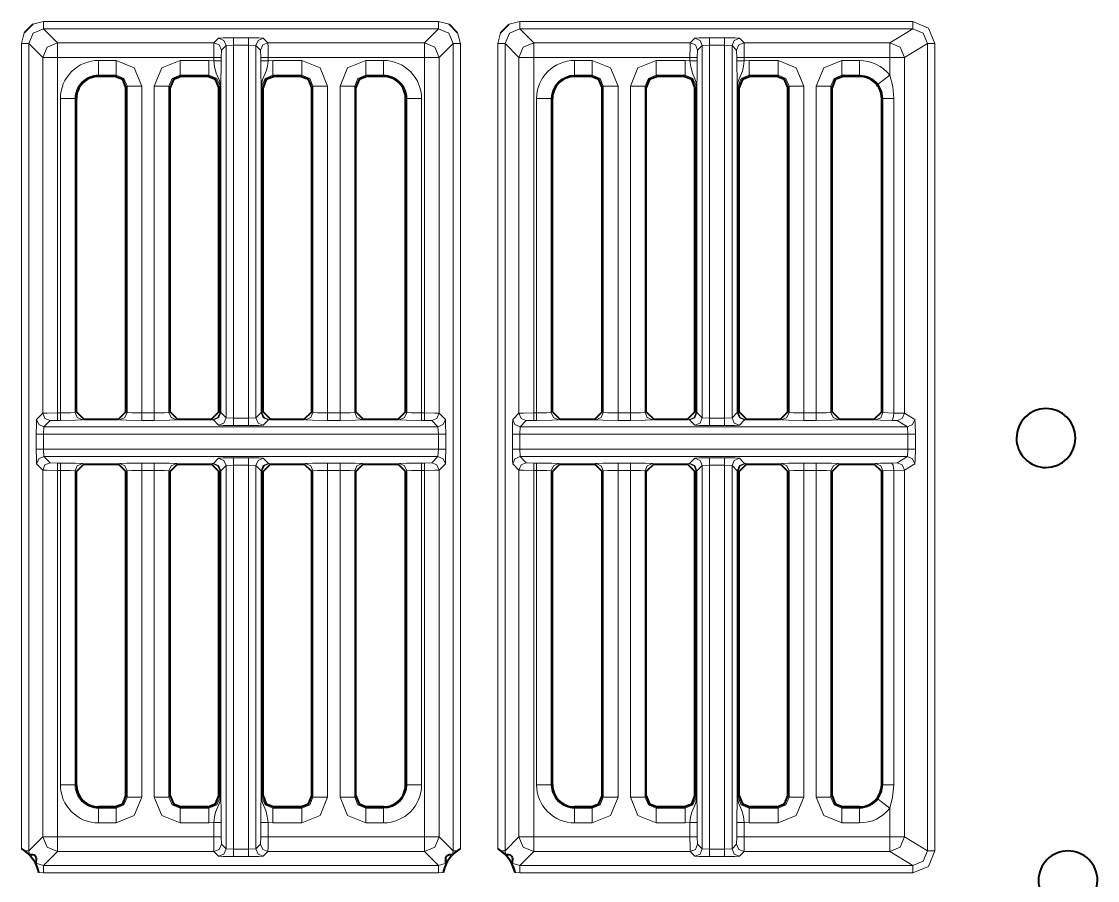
# Model space of a CAD drawing. Header units: millimetres. Extents: x 0 to 2941, y -405 to 1422.
# Drawn here: x 911.6 to 984.6, y 348.2 to 406.4 of the extents above; entities that cross this region are included whole.
import ezdxf

# ---------------------------------------------------------------- set-up
doc = ezdxf.new("R2010")
doc.units = ezdxf.units.MM
doc.layers.add('FINE', color=9, linetype='Continuous')
doc.layers.add('OUTLINE', color=7, linetype='Continuous')

msp = doc.modelspace()

# ---------------------------------------------------------------- linework, layer by layer
at = {"layer": 'FINE', "lineweight": 9}
for p, q in [((912.352, 406.239), (913.079, 406.427)), ((913.079, 406.427), (939.854, 406.427)), ((939.854, 405.928), (913.079, 405.928)), ((913.079, 405.928), (914.023, 404.984)), ((938.91, 404.984), (939.854, 405.928)), ((939.854, 406.427), (940.581, 406.239)), ((944.652, 406.239), (945.379, 406.427)), ((924.636, 404.984), (924.951, 405.299)), ((925.951, 405.324), (926.977, 405.324)), ((927.976, 405.299), (928.291, 404.984)), ((941.165, 405.655), (941.354, 404.928)), ((943.88, 404.928), (944.068, 405.655)), ((956.936, 404.984), (957.251, 405.299)), ((958.251, 405.324), (959.276, 405.324)), ((960.276, 405.299), (960.591, 404.984)), ((912.08, 404.928), (912.08, 350.203)), ((913.023, 403.984), (912.08, 404.928)), ((914.023, 404.984), (924.636, 404.984)), ((925.136, 404.484), (925.123, 403.984)), ((925.951, 404.825), (925.451, 404.799)), ((925.951, 404.825), (925.951, 379.532)), ((926.977, 404.825), (925.951, 404.825)), ((926.977, 379.532), (926.977, 404.825)), ((927.476, 404.799), (926.977, 404.825)), ((927.792, 404.484), (927.476, 404.799)), ((927.804, 403.984), (927.792, 404.484)), ((928.291, 404.984), (938.91, 404.984)), ((940.854, 404.928), (939.91, 403.984)), ((940.854, 350.203), (940.854, 404.928)), ((941.354, 404.928), (941.354, 350.348)), ((943.88, 350.348), (943.88, 404.928)), ((946.323, 404.984), (956.936, 404.984)), ((958.251, 404.825), (958.251, 379.532)), ((959.276, 379.532), (959.276, 404.825)), ((959.776, 404.799), (959.276, 404.825)), ((959.776, 404.799), (959.776, 379.558)), ((960.091, 404.484), (959.776, 404.799)), ((960.104, 403.984), (960.091, 404.484)), ((973.044, 404.929), (971.47, 403.984)), ((973.044, 350.202), (973.044, 404.929)), ((913.023, 379.873), (913.023, 403.984)), ((914.023, 403.984), (914.023, 379.886)), ((924.623, 403.984), (914.023, 403.984)), ((916.799, 403.788), (917.996, 403.788)), ((922.331, 403.788), (924.296, 403.788)), ((924.296, 403.788), (924.623, 403.758)), ((924.623, 403.758), (924.623, 403.984)), ((925.123, 403.984), (925.123, 403.758)), ((927.804, 403.758), (927.804, 403.984)), ((938.91, 403.984), (928.304, 403.984)), ((928.304, 403.984), (928.304, 403.758)), ((928.304, 403.758), (928.631, 403.788)), ((928.631, 403.788), (930.596, 403.788)), ((934.931, 403.788), (936.135, 403.788)), ((938.91, 379.886), (938.91, 403.984)), ((939.91, 403.984), (939.91, 379.873)), ((946.323, 403.984), (946.323, 379.886)), ((956.923, 403.984), (946.323, 403.984)), ((949.099, 403.788), (950.296, 403.788)), ((954.631, 403.788), (956.596, 403.788)), ((956.596, 403.788), (956.923, 403.758)), ((956.923, 403.758), (956.923, 403.984)), ((960.104, 403.758), (960.104, 403.984)), ((960.604, 403.758), (960.931, 403.788)), ((960.931, 403.788), (962.896, 403.788)), ((967.231, 403.788), (968.429, 403.788)), ((970.471, 402.786), (970.471, 403.984)), ((917.996, 402.79), (916.799, 402.79)), ((916.799, 402.79), (916.799, 402.708)), ((917.915, 402.708), (917.996, 402.79)), ((924.296, 402.79), (922.331, 402.79)), ((922.331, 402.79), (922.413, 402.708)), ((924.215, 402.708), (924.296, 402.79)), ((936.135, 402.79), (934.931, 402.79)), ((934.931, 402.79), (935.013, 402.708)), ((936.135, 402.708), (936.135, 402.79)), ((949.099, 402.79), (949.099, 402.708)), ((950.296, 402.79), (949.099, 402.79)), ((950.215, 402.708), (950.296, 402.79)), ((968.429, 402.79), (967.231, 402.79)), ((967.231, 402.79), (967.313, 402.708)), ((968.429, 402.708), (968.429, 402.79)), ((918.745, 402.041), (918.664, 401.959)), ((919.743, 402.041), (919.743, 379.886)), ((920.584, 379.886), (920.584, 402.041)), ((921.664, 401.959), (921.582, 402.041)), ((925.045, 402.041), (924.964, 401.959)), ((925.045, 379.923), (925.045, 402.041)), ((925.077, 379.915), (925.077, 402.041)), ((927.833, 379.915), (927.833, 402.041)), ((927.85, 402.041), (927.85, 379.915)), ((927.882, 402.041), (927.882, 379.923)), ((927.964, 401.959), (927.882, 402.041)), ((931.345, 402.041), (931.264, 401.959)), ((931.345, 379.923), (931.345, 402.041)), ((932.344, 402.041), (932.344, 379.886)), ((933.184, 379.886), (933.184, 402.041)), ((934.182, 402.041), (934.182, 379.923)), ((934.264, 401.959), (934.182, 402.041)), ((951.045, 402.041), (950.963, 401.959)), ((953.963, 401.959), (953.882, 402.041)), ((957.377, 379.915), (957.377, 402.041)), ((957.394, 402.041), (957.394, 379.915)), ((960.134, 379.915), (960.134, 402.041)), ((960.15, 402.041), (960.15, 379.915)), ((960.263, 401.959), (960.182, 402.041)), ((964.643, 402.041), (964.643, 379.886)), ((966.564, 401.959), (966.482, 402.041)), ((914.219, 379.886), (914.219, 401.208)), ((915.217, 401.208), (915.217, 379.923)), ((915.299, 401.208), (915.217, 401.208)), ((937.716, 401.208), (937.635, 401.208)), ((937.716, 379.923), (937.716, 401.208)), ((938.715, 401.208), (938.715, 379.886)), ((947.517, 401.208), (947.517, 379.923)), ((947.599, 401.208), (947.517, 401.208)), ((970.015, 401.208), (969.929, 401.208)), ((970.742, 401.208), (970.742, 379.885)), ((912.603, 379.453), (913.023, 379.873)), ((914.023, 379.886), (914.219, 379.886)), ((915.217, 379.923), (915.299, 379.964)), ((919.743, 379.886), (920.584, 379.886)), ((924.964, 379.964), (925.045, 379.923)), ((925.045, 379.923), (925.077, 379.915)), ((925.451, 379.558), (925.951, 379.532)), ((925.951, 379.532), (926.977, 379.532)), ((926.977, 379.532), (927.476, 379.558)), ((927.85, 379.915), (927.882, 379.923)), ((927.882, 379.923), (927.964, 379.964)), ((931.264, 379.964), (931.345, 379.923)), ((932.344, 379.886), (933.184, 379.886)), ((934.182, 379.923), (934.264, 379.964)), ((937.635, 379.964), (937.716, 379.923)), ((938.715, 379.886), (938.91, 379.886)), ((939.91, 379.873), (940.33, 379.453)), ((944.903, 379.453), (945.323, 379.873)), ((947.517, 379.923), (947.599, 379.964)), ((957.263, 379.964), (957.345, 379.923)), ((957.345, 379.923), (957.377, 379.915)), ((959.276, 379.532), (959.776, 379.558)), ((959.776, 379.558), (960.134, 379.915)), ((960.15, 379.915), (960.182, 379.923)), ((964.643, 379.886), (965.483, 379.886)), ((970.015, 379.921), (970.742, 379.885)), ((970.742, 379.885), (971.47, 379.873)), ((914.023, 379.386), (913.523, 379.373)), ((914.219, 379.386), (914.023, 379.386)), ((915.799, 379.464), (915.717, 379.423)), ((918.246, 379.423), (918.164, 379.464)), ((920.584, 379.386), (919.743, 379.386)), ((922.163, 379.464), (922.082, 379.423)), ((924.546, 379.423), (924.464, 379.464)), ((924.594, 379.415), (924.546, 379.423)), ((924.951, 379.058), (924.594, 379.415)), ((926.977, 379.033), (925.951, 379.033)), ((928.333, 379.415), (927.976, 379.058)), ((930.846, 379.423), (930.764, 379.464)), ((933.184, 379.386), (932.344, 379.386)), ((934.763, 379.464), (934.681, 379.423)), ((937.217, 379.423), (937.135, 379.464)), ((938.91, 379.386), (938.715, 379.386)), ((939.41, 379.373), (938.91, 379.386)), ((939.83, 378.953), (939.41, 379.373)), ((945.403, 378.953), (945.378, 378.453)), ((945.823, 379.373), (945.403, 378.953)), ((945.403, 378.953), (971.671, 378.953)), ((950.546, 379.423), (950.463, 379.464)), ((952.884, 379.386), (952.043, 379.386)), ((954.464, 379.464), (954.382, 379.423)), ((956.846, 379.423), (956.764, 379.464)), ((956.894, 379.415), (956.846, 379.423)), ((957.251, 379.058), (956.894, 379.415)), ((960.633, 379.415), (960.276, 379.058)), ((960.681, 379.423), (960.633, 379.415)), ((960.764, 379.464), (960.681, 379.423)), ((963.146, 379.423), (963.064, 379.464)), ((965.483, 379.386), (964.643, 379.386)), ((967.064, 379.464), (966.981, 379.423)), ((969.515, 379.421), (969.429, 379.464)), ((970.97, 379.374), (970.606, 379.385)), ((971.671, 378.953), (970.97, 379.374)), ((971.713, 378.453), (971.671, 378.953)), ((912.578, 377.427), (912.578, 378.453)), ((939.856, 378.453), (913.078, 378.453)), ((940.355, 378.453), (940.355, 377.427)), ((944.878, 377.427), (944.878, 378.453)), ((971.713, 378.453), (945.378, 378.453)), ((945.378, 378.453), (945.378, 377.427)), ((971.713, 377.427), (971.713, 378.453)), ((972.213, 378.453), (972.213, 377.427)), ((913.078, 377.427), (939.856, 377.427)), ((913.078, 377.427), (913.103, 376.928)), ((939.83, 376.928), (939.856, 377.427)), ((945.378, 377.427), (971.713, 377.427)), ((945.378, 377.427), (945.403, 376.928)), ((971.671, 376.928), (971.713, 377.427)), ((913.103, 376.928), (913.523, 376.508)), ((924.594, 376.466), (924.951, 376.823)), ((925.951, 376.848), (926.977, 376.848)), ((927.976, 376.823), (928.333, 376.466)), ((956.894, 376.466), (957.251, 376.823)), ((958.251, 376.848), (959.276, 376.848)), ((960.276, 376.823), (960.633, 376.466)), ((970.97, 376.507), (971.671, 376.928)), ((913.523, 376.508), (914.023, 376.495)), ((914.023, 376.495), (914.219, 376.495)), ((914.219, 375.995), (914.023, 375.995)), ((914.023, 375.995), (914.023, 351.147)), ((914.219, 354.672), (914.219, 375.995)), ((915.217, 375.958), (915.217, 354.672)), ((915.299, 375.917), (915.217, 375.958)), ((915.717, 376.458), (915.799, 376.417)), ((918.164, 376.417), (918.246, 376.458)), ((919.743, 376.495), (920.584, 376.495)), ((920.584, 375.995), (919.743, 375.995)), ((919.743, 375.995), (919.743, 353.84)), ((920.584, 353.84), (920.584, 375.995)), ((921.664, 375.917), (921.582, 375.958)), ((922.082, 376.458), (922.163, 376.417)), ((924.464, 376.417), (924.546, 376.458)), ((924.546, 376.458), (924.594, 376.466)), ((925.077, 375.966), (925.045, 375.958)), ((925.077, 353.84), (925.077, 375.966)), ((925.951, 376.349), (925.451, 376.323)), ((925.951, 376.349), (925.951, 350.306)), ((927.476, 376.323), (926.977, 376.349)), ((927.833, 375.966), (927.476, 376.323)), ((927.833, 353.84), (927.833, 375.966)), ((927.85, 375.966), (927.85, 353.84)), ((927.882, 375.958), (927.85, 375.966)), ((927.882, 375.958), (927.882, 353.84)), ((927.964, 375.917), (927.882, 375.958)), ((928.333, 376.466), (928.382, 376.458)), ((928.382, 376.458), (928.464, 376.417)), ((930.764, 376.417), (930.846, 376.458)), ((931.345, 375.958), (931.264, 375.917)), ((931.345, 353.84), (931.345, 375.958)), ((932.344, 376.495), (933.184, 376.495)), ((932.344, 375.995), (932.344, 353.84)), ((933.184, 375.995), (932.344, 375.995)), ((933.184, 353.84), (933.184, 375.995)), ((934.681, 376.458), (934.763, 376.417)), ((937.135, 376.417), (937.217, 376.458)), ((937.716, 375.958), (937.635, 375.917)), ((937.716, 354.672), (937.716, 375.958)), ((938.715, 376.495), (938.91, 376.495)), ((938.715, 375.995), (938.715, 354.672)), ((938.91, 375.995), (938.715, 375.995)), ((938.91, 376.495), (939.41, 376.508)), ((938.91, 351.147), (938.91, 375.995)), ((940.33, 376.428), (939.91, 376.008)), ((939.91, 376.008), (939.91, 351.147)), ((945.323, 376.008), (944.903, 376.428)), ((945.323, 351.147), (945.323, 376.008)), ((945.823, 376.508), (946.323, 376.495)), ((946.323, 376.495), (946.519, 376.495)), ((946.519, 375.995), (946.323, 375.995)), ((946.323, 375.995), (946.323, 351.147)), ((946.519, 354.672), (946.519, 375.995)), ((947.599, 375.917), (947.517, 375.958)), ((947.517, 375.958), (947.517, 354.672)), ((948.016, 376.458), (948.099, 376.417)), ((950.463, 376.417), (950.546, 376.458)), ((951.045, 375.958), (950.963, 375.917)), ((951.045, 353.84), (951.045, 375.958)), ((952.043, 376.495), (952.884, 376.495)), ((953.963, 375.917), (953.882, 375.958)), ((953.882, 375.958), (953.882, 353.84)), ((954.382, 376.458), (954.464, 376.417)), ((956.764, 376.417), (956.846, 376.458)), ((956.846, 376.458), (956.894, 376.466)), ((957.345, 375.958), (957.263, 375.917)), ((957.377, 375.966), (957.345, 375.958)), ((957.345, 353.84), (957.345, 375.958)), ((957.377, 353.84), (957.377, 375.966)), ((958.251, 376.349), (957.751, 376.323)), ((959.776, 376.323), (959.276, 376.349)), ((959.776, 376.323), (959.776, 350.331)), ((960.15, 375.966), (960.15, 353.84)), ((960.182, 375.958), (960.15, 375.966)), ((960.182, 375.958), (960.182, 353.84)), ((960.263, 375.917), (960.182, 375.958)), ((960.633, 376.466), (960.681, 376.458)), ((960.681, 376.458), (960.764, 376.417)), ((963.064, 376.417), (963.146, 376.458)), ((964.643, 376.495), (965.483, 376.495)), ((966.564, 375.917), (966.482, 375.958)), ((966.981, 376.458), (967.064, 376.417)), ((969.429, 376.417), (969.515, 376.46)), ((970.015, 375.96), (969.929, 375.917)), ((970.742, 375.996), (970.015, 375.96)), ((970.015, 354.672), (970.015, 375.96)), ((970.606, 376.495), (970.97, 376.507)), ((971.47, 376.008), (970.742, 375.996)), ((970.742, 375.996), (970.742, 354.672)), ((971.47, 376.008), (971.47, 351.147)), ((915.217, 354.672), (915.299, 354.672)), ((937.635, 354.672), (937.716, 354.672)), ((947.517, 354.672), (947.599, 354.672)), ((969.929, 354.672), (970.015, 354.672)), ((918.664, 353.921), (918.745, 353.84)), ((924.964, 353.921), (925.045, 353.84)), ((927.882, 353.84), (927.964, 353.921)), ((931.264, 353.921), (931.345, 353.84)), ((934.182, 353.84), (934.264, 353.921)), ((950.963, 353.921), (951.045, 353.84)), ((953.882, 353.84), (953.963, 353.921)), ((957.263, 353.921), (957.345, 353.84)), ((960.182, 353.84), (960.263, 353.921)), ((963.564, 353.921), (963.645, 353.84)), ((916.799, 353.172), (916.799, 353.091)), ((916.799, 353.091), (917.996, 353.091)), ((917.996, 353.091), (917.915, 353.172)), ((922.413, 353.172), (922.331, 353.091)), ((922.331, 353.091), (924.296, 353.091)), ((924.296, 353.091), (924.215, 353.172)), ((935.013, 353.172), (934.931, 353.091)), ((934.931, 353.091), (936.135, 353.091)), ((936.135, 353.091), (936.135, 353.172)), ((950.296, 353.091), (950.215, 353.172)), ((967.313, 353.172), (967.231, 353.091)), ((967.231, 353.091), (968.429, 353.091)), ((968.429, 353.091), (968.429, 353.172)), ((970.471, 351.147), (970.471, 353.095)), ((917.996, 352.092), (916.799, 352.092)), ((924.296, 352.092), (922.331, 352.092)), ((924.623, 352.123), (924.296, 352.092)), ((924.623, 351.147), (924.623, 352.123)), ((925.123, 352.123), (925.123, 351.147)), ((927.804, 351.147), (927.804, 352.123)), ((928.304, 352.123), (928.304, 351.147)), ((928.631, 352.092), (928.304, 352.123)), ((930.596, 352.092), (928.631, 352.092)), ((936.135, 352.092), (934.931, 352.092)), ((950.296, 352.092), (949.099, 352.092)), ((956.596, 352.092), (954.631, 352.092)), ((956.923, 352.123), (956.596, 352.092)), ((956.923, 351.147), (956.923, 352.123)), ((957.423, 352.123), (957.423, 351.147)), ((960.104, 351.147), (960.104, 352.123)), ((960.604, 352.123), (960.604, 351.147)), ((960.931, 352.092), (960.604, 352.123)), ((962.896, 352.092), (960.931, 352.092)), ((968.429, 352.092), (967.231, 352.092)), ((912.08, 350.203), (913.023, 351.147)), ((914.023, 351.147), (924.623, 351.147)), ((925.123, 351.147), (925.136, 350.647)), ((927.792, 350.647), (927.804, 351.147)), ((928.304, 351.147), (938.91, 351.147)), ((939.91, 351.147), (940.854, 350.203)), ((946.323, 351.147), (956.923, 351.147)), ((960.091, 350.647), (960.104, 351.147)), ((960.604, 351.147), (970.471, 351.147)), ((971.47, 351.147), (973.044, 350.202)), ((925.136, 350.647), (925.451, 350.331)), ((959.776, 350.331), (960.091, 350.647)), ((912.08, 350.203), (912.113, 349.948)), ((924.636, 350.147), (914.023, 350.147)), ((924.951, 349.832), (924.636, 350.147)), ((925.451, 350.331), (925.951, 350.306)), ((925.951, 350.306), (926.977, 350.306)), ((926.977, 349.806), (925.951, 349.806)), ((926.977, 350.306), (927.476, 350.331)), ((940.821, 349.948), (940.854, 350.203)), ((944.38, 350.203), (944.412, 349.948)), ((946.323, 350.147), (945.379, 349.203)), ((956.936, 350.147), (946.323, 350.147)), ((957.251, 349.832), (956.936, 350.147)), ((957.751, 350.331), (958.251, 350.306)), ((959.276, 349.806), (958.251, 349.806)), ((959.276, 350.306), (959.776, 350.331)), ((960.591, 350.147), (960.276, 349.832)), ((970.471, 350.147), (960.591, 350.147)), ((972.044, 349.203), (970.471, 350.147)), ((912.54, 349.361), (913.079, 349.203)), ((939.854, 349.203), (940.393, 349.361)), ((944.84, 349.361), (945.379, 349.203)), ((945.379, 349.203), (972.044, 349.203)), ((913.079, 348.703), (912.756, 348.739)), ((939.854, 348.703), (913.079, 348.703)), ((940.177, 348.739), (939.854, 348.703)), ((945.379, 348.703), (945.056, 348.739)), ((972.044, 348.703), (945.379, 348.703))]:
    msp.add_line(p, q, dxfattribs=at)
for points in [[(913.079, 405.928), (912.372, 405.635), (912.08, 404.928)], [(913.079, 405.928), (913.079, 406.078), (913.079, 406.427)], [(939.854, 405.928), (939.854, 406.078), (939.854, 406.427)], [(940.854, 404.928), (940.561, 405.635), (939.854, 405.928)], [(945.379, 405.928), (944.672, 405.635), (944.38, 404.928)], [(945.379, 405.928), (945.379, 406.078), (945.379, 406.427)], [(945.379, 406.427), (972.044, 406.427), (973.105, 405.988), (973.544, 404.929), (973.544, 350.202)], [(960.591, 404.984), (970.471, 404.984), (972.044, 405.928), (945.379, 405.928), (946.323, 404.984)], [(972.044, 405.928), (972.044, 406.078), (972.044, 406.427)], [(973.044, 404.929), (972.752, 405.635), (972.044, 405.928)], [(911.58, 350.348), (911.58, 404.928), (911.768, 405.655)], [(924.951, 405.299), (925.253, 405.317), (925.951, 405.324)], [(924.951, 405.299), (925.304, 405.152), (925.451, 404.799)], [(925.951, 405.324), (925.951, 405.173), (925.951, 404.825)], [(926.977, 405.324), (926.977, 405.173), (926.977, 404.825)], [(926.977, 405.324), (927.674, 405.317), (927.976, 405.299)], [(927.976, 405.299), (927.623, 405.152), (927.476, 404.799)], [(957.251, 405.299), (957.553, 405.317), (958.251, 405.324)], [(957.251, 405.299), (957.604, 405.152), (957.751, 404.799)], [(958.251, 405.324), (958.251, 405.173), (958.251, 404.825)], [(959.276, 405.324), (959.276, 405.173), (959.276, 404.825)], [(959.276, 405.324), (959.974, 405.317), (960.276, 405.299)], [(960.276, 405.299), (959.923, 405.152), (959.776, 404.799)], [(912.08, 404.928), (911.929, 404.928), (911.58, 404.928)], [(913.023, 403.984), (913.316, 404.691), (914.023, 404.984)], [(914.023, 403.984), (914.023, 404.682), (914.023, 404.984)], [(924.623, 403.984), (924.627, 404.682), (924.636, 404.984)], [(924.636, 404.984), (924.989, 404.837), (925.136, 404.484)], [(925.094, 402.041), (925.094, 379.915), (925.451, 379.558), (925.451, 404.799), (925.136, 404.484)], [(927.476, 404.799), (927.476, 379.558), (927.833, 379.915)], [(928.291, 404.984), (927.938, 404.837), (927.792, 404.484)], [(928.291, 404.984), (928.3, 404.682), (928.304, 403.984)], [(938.91, 403.984), (938.91, 404.682), (938.91, 404.984)], [(938.91, 404.984), (939.617, 404.691), (939.91, 403.984)], [(941.354, 404.928), (941.005, 404.928), (940.854, 404.928)], [(944.38, 404.928), (944.229, 404.928), (943.88, 404.928)], [(945.323, 379.873), (945.323, 403.984), (944.38, 404.928)], [(944.38, 404.928), (944.38, 350.203), (945.323, 351.147)], [(945.323, 403.984), (945.616, 404.691), (946.323, 404.984)], [(946.323, 404.984), (946.323, 404.682), (946.323, 403.984)], [(956.923, 403.984), (956.927, 404.682), (956.936, 404.984)], [(956.936, 404.984), (957.289, 404.837), (957.435, 404.484)], [(957.394, 379.915), (957.751, 379.558), (957.751, 404.799), (957.435, 404.484)], [(957.435, 404.484), (957.423, 403.984), (957.423, 403.758)], [(959.276, 404.825), (958.251, 404.825), (957.751, 404.799)], [(960.591, 404.984), (960.238, 404.837), (960.091, 404.484)], [(960.591, 404.984), (960.6, 404.682), (960.604, 403.984)], [(970.471, 404.984), (970.471, 404.682), (970.471, 403.984)], [(970.471, 404.984), (971.177, 404.691), (971.47, 403.984)], [(973.544, 404.929), (973.198, 404.929), (973.044, 404.929)], [(914.023, 403.984), (913.325, 403.984), (913.023, 403.984)], [(916.799, 403.788), (916.799, 403.1), (916.799, 402.79)], [(917.996, 403.788), (917.996, 403.1), (917.996, 402.79)], [(917.996, 403.788), (919.232, 403.277), (919.743, 402.041)], [(920.584, 402.041), (921.095, 403.277), (922.331, 403.788)], [(922.331, 403.788), (922.331, 403.1), (922.331, 402.79)], [(924.296, 403.788), (924.296, 403.1), (924.296, 402.79)], [(924.623, 403.984), (924.972, 403.984), (925.123, 403.984)], [(924.623, 403.758), (924.972, 403.758), (925.123, 403.758)], [(925.077, 402.041), (925.075, 402.111), (925.066, 402.198), (925.006, 402.437), (924.784, 402.937), (924.673, 403.351), (924.623, 403.758)], [(925.123, 403.758), (925.12, 403.166), (925.11, 402.618), (925.097, 402.21), (925.094, 402.102), (925.094, 402.068), (925.094, 402.041)], [(928.304, 403.984), (927.955, 403.984), (927.804, 403.984)], [(928.304, 403.758), (927.955, 403.758), (927.804, 403.758)], [(927.833, 402.041), (927.833, 402.053), (927.833, 402.081), (927.832, 402.14), (927.83, 402.189), (927.828, 402.263), (927.813, 402.757), (927.807, 403.228), (927.804, 403.758)], [(928.304, 403.758), (928.261, 403.394), (928.183, 403.051), (927.958, 402.533), (927.907, 402.396), (927.878, 402.289), (927.855, 402.144), (927.851, 402.074), (927.85, 402.041)], [(928.631, 403.788), (928.631, 403.1), (928.631, 402.79)], [(930.596, 403.788), (930.596, 403.1), (930.596, 402.79)], [(930.596, 403.788), (931.832, 403.277), (932.344, 402.041)], [(933.184, 402.041), (933.695, 403.277), (934.931, 403.788)], [(934.931, 402.79), (934.931, 403.1), (934.931, 403.788)], [(936.135, 402.79), (936.135, 403.1), (936.135, 403.788)], [(939.91, 403.984), (939.608, 403.984), (938.91, 403.984)], [(945.323, 403.984), (945.625, 403.984), (946.323, 403.984)], [(949.099, 403.788), (949.099, 403.1), (949.099, 402.79)], [(950.296, 403.788), (950.296, 403.1), (950.296, 402.79)], [(950.296, 403.788), (951.532, 403.277), (952.043, 402.041)], [(952.884, 402.041), (953.395, 403.277), (954.631, 403.788)], [(954.631, 403.788), (954.631, 403.1), (954.631, 402.79)], [(956.596, 403.788), (956.596, 403.1), (956.596, 402.79)], [(956.923, 403.984), (957.272, 403.984), (957.423, 403.984)], [(956.923, 403.758), (957.272, 403.758), (957.423, 403.758)], [(957.377, 402.041), (957.375, 402.111), (957.366, 402.198), (957.306, 402.437), (957.084, 402.937), (956.973, 403.351), (956.923, 403.758)], [(957.423, 403.758), (957.42, 403.166), (957.41, 402.618), (957.397, 402.21), (957.394, 402.102), (957.394, 402.068), (957.394, 402.041)], [(960.604, 403.984), (960.255, 403.984), (960.104, 403.984)], [(960.604, 403.758), (960.255, 403.758), (960.104, 403.758)], [(960.134, 402.041), (960.134, 402.053), (960.133, 402.081), (960.132, 402.14), (960.13, 402.189), (960.128, 402.263), (960.114, 402.757), (960.107, 403.228), (960.104, 403.758)], [(960.604, 403.758), (960.561, 403.394), (960.483, 403.051), (960.258, 402.533), (960.207, 402.396), (960.178, 402.289), (960.155, 402.144), (960.15, 402.074), (960.15, 402.041)], [(970.471, 403.984), (960.604, 403.984), (960.604, 403.758)], [(960.931, 403.788), (960.931, 403.1), (960.931, 402.79)], [(962.896, 403.788), (962.896, 403.1), (962.896, 402.79)], [(962.896, 403.788), (964.132, 403.277), (964.643, 402.041)], [(965.483, 379.886), (965.483, 402.041), (965.995, 403.277), (967.231, 403.788)], [(967.231, 402.79), (967.231, 403.1), (967.231, 403.788)], [(968.429, 402.79), (968.429, 403.1), (968.429, 403.788)], [(971.47, 403.984), (971.162, 403.984), (970.471, 403.984)], [(971.47, 403.984), (971.47, 379.873), (972.17, 379.453)], [(918.745, 402.041), (918.527, 402.572), (917.996, 402.79)], [(922.331, 402.79), (921.8, 402.572), (921.582, 402.041)], [(925.045, 402.041), (924.827, 402.572), (924.296, 402.79)], [(928.631, 402.79), (928.1, 402.572), (927.882, 402.041)], [(930.515, 402.708), (930.596, 402.79), (928.631, 402.79), (928.713, 402.708)], [(931.345, 402.041), (931.127, 402.572), (930.596, 402.79)], [(934.931, 402.79), (934.4, 402.572), (934.182, 402.041)], [(951.045, 402.041), (950.827, 402.572), (950.296, 402.79)], [(954.631, 402.79), (954.1, 402.572), (953.882, 402.041)], [(956.514, 402.708), (956.596, 402.79), (954.631, 402.79), (954.712, 402.708)], [(957.345, 402.041), (957.127, 402.572), (956.596, 402.79)], [(960.931, 402.79), (960.4, 402.572), (960.182, 402.041)], [(962.814, 402.708), (962.896, 402.79), (960.931, 402.79), (961.013, 402.708)], [(963.645, 402.041), (963.427, 402.572), (962.896, 402.79)], [(967.231, 402.79), (966.7, 402.572), (966.482, 402.041)], [(969.68, 402.176), (969.926, 402.365), (970.471, 402.786)], [(970.015, 401.208), (969.931, 401.712), (969.68, 402.176)], [(970.471, 402.786), (970.674, 402.029), (970.742, 401.208)], [(918.664, 379.964), (918.745, 379.923), (918.745, 402.041)], [(919.743, 402.041), (919.055, 402.041), (918.745, 402.041)], [(921.582, 402.041), (921.272, 402.041), (920.584, 402.041)], [(921.582, 402.041), (921.582, 379.923), (921.664, 379.964)], [(925.077, 402.041), (925.056, 402.041), (925.045, 402.041)], [(925.077, 402.041), (925.089, 402.041), (925.094, 402.041)], [(927.85, 402.041), (927.838, 402.041), (927.833, 402.041)], [(927.882, 402.041), (927.871, 402.041), (927.85, 402.041)], [(932.344, 402.041), (931.655, 402.041), (931.345, 402.041)], [(933.184, 402.041), (933.872, 402.041), (934.182, 402.041)], [(950.963, 379.964), (951.045, 379.923), (951.045, 402.041)], [(952.043, 402.041), (951.355, 402.041), (951.045, 402.041)], [(952.043, 402.041), (952.043, 379.886), (952.884, 379.886), (952.884, 402.041)], [(953.882, 402.041), (953.572, 402.041), (952.884, 402.041)], [(953.882, 402.041), (953.882, 379.923), (953.963, 379.964)], [(957.345, 379.923), (957.345, 402.041), (957.263, 401.959)], [(957.377, 402.041), (957.356, 402.041), (957.345, 402.041)], [(957.377, 402.041), (957.389, 402.041), (957.394, 402.041)], [(960.15, 402.041), (960.138, 402.041), (960.134, 402.041)], [(960.182, 402.041), (960.171, 402.041), (960.15, 402.041)], [(960.182, 402.041), (960.182, 379.923), (960.263, 379.964)], [(963.564, 379.964), (963.645, 379.923), (963.645, 402.041), (963.564, 401.959)], [(964.643, 402.041), (963.955, 402.041), (963.645, 402.041)], [(966.482, 402.041), (966.172, 402.041), (965.483, 402.041)], [(966.482, 402.041), (966.482, 379.923), (966.564, 379.964)], [(915.217, 401.208), (914.907, 401.208), (914.219, 401.208)], [(937.716, 401.208), (938.026, 401.208), (938.715, 401.208)], [(946.323, 379.886), (946.519, 379.886), (946.519, 401.208)], [(947.517, 401.208), (947.207, 401.208), (946.519, 401.208)], [(969.929, 379.964), (970.015, 379.921), (970.015, 401.208)], [(970.742, 401.208), (970.232, 401.208), (970.015, 401.208)], [(913.023, 379.873), (913.325, 379.882), (914.023, 379.886)], [(913.523, 379.373), (913.17, 379.52), (913.023, 379.873)], [(914.023, 379.386), (914.023, 379.537), (914.023, 379.886)], [(914.219, 379.886), (914.907, 379.897), (915.217, 379.923)], [(914.219, 379.386), (914.219, 379.537), (914.219, 379.886)], [(915.717, 379.423), (915.364, 379.57), (915.217, 379.923)], [(918.745, 379.923), (918.598, 379.57), (918.246, 379.423)], [(918.745, 379.923), (919.055, 379.897), (919.743, 379.886)], [(919.743, 379.886), (919.743, 379.537), (919.743, 379.386)], [(920.584, 379.886), (921.272, 379.897), (921.582, 379.923)], [(920.584, 379.386), (920.584, 379.537), (920.584, 379.886)], [(922.082, 379.423), (921.729, 379.57), (921.582, 379.923)], [(924.546, 379.423), (924.898, 379.57), (925.045, 379.923)], [(924.594, 379.415), (924.947, 379.562), (925.094, 379.915)], [(924.594, 379.415), (924.934, 379.563), (925.077, 379.915)], [(924.951, 379.058), (925.304, 379.204), (925.451, 379.558)], [(925.077, 379.915), (925.089, 379.915), (925.094, 379.915)], [(925.951, 379.033), (925.951, 379.183), (925.951, 379.532)], [(926.977, 379.033), (926.977, 379.183), (926.977, 379.532)], [(927.976, 379.058), (927.623, 379.204), (927.476, 379.558)], [(928.333, 379.415), (927.98, 379.562), (927.833, 379.915)], [(927.833, 379.915), (927.838, 379.915), (927.85, 379.915)], [(928.333, 379.415), (927.993, 379.563), (927.85, 379.915)], [(928.382, 379.423), (928.029, 379.57), (927.882, 379.923)], [(931.345, 379.923), (931.198, 379.57), (930.846, 379.423)], [(931.345, 379.923), (931.655, 379.897), (932.344, 379.886)], [(932.344, 379.386), (932.344, 379.537), (932.344, 379.886)], [(933.184, 379.886), (933.872, 379.897), (934.182, 379.923)], [(933.184, 379.386), (933.184, 379.537), (933.184, 379.886)], [(934.681, 379.423), (934.329, 379.57), (934.182, 379.923)], [(937.716, 379.923), (937.569, 379.57), (937.217, 379.423)], [(937.716, 379.923), (938.026, 379.897), (938.715, 379.886)], [(938.715, 379.886), (938.715, 379.537), (938.715, 379.386)], [(938.91, 379.386), (938.91, 379.537), (938.91, 379.886)], [(938.91, 379.886), (939.608, 379.882), (939.91, 379.873)], [(939.41, 379.373), (939.763, 379.52), (939.91, 379.873)], [(945.323, 379.873), (945.625, 379.882), (946.323, 379.886)], [(945.823, 379.373), (945.47, 379.52), (945.323, 379.873)], [(946.323, 379.386), (946.323, 379.537), (946.323, 379.886)], [(946.519, 379.886), (947.207, 379.897), (947.517, 379.923)], [(946.519, 379.386), (946.519, 379.537), (946.519, 379.886)], [(948.016, 379.423), (947.664, 379.57), (947.517, 379.923)], [(951.045, 379.923), (950.898, 379.57), (950.546, 379.423)], [(951.045, 379.923), (951.355, 379.897), (952.043, 379.886)], [(952.043, 379.886), (952.043, 379.537), (952.043, 379.386)], [(952.884, 379.886), (953.572, 379.897), (953.882, 379.923)], [(952.884, 379.886), (952.884, 379.537), (952.884, 379.386)], [(953.882, 379.923), (954.029, 379.57), (954.382, 379.423)], [(956.846, 379.423), (957.198, 379.57), (957.345, 379.923)], [(956.894, 379.415), (957.247, 379.562), (957.394, 379.915)], [(956.894, 379.415), (957.234, 379.563), (957.377, 379.915)], [(957.251, 379.058), (957.604, 379.204), (957.751, 379.558)], [(957.377, 379.915), (957.389, 379.915), (957.394, 379.915)], [(957.751, 379.558), (958.251, 379.532), (959.276, 379.532)], [(958.251, 379.033), (958.251, 379.183), (958.251, 379.532)], [(959.276, 379.033), (959.276, 379.183), (959.276, 379.532)], [(960.276, 379.058), (959.923, 379.204), (959.776, 379.558)], [(960.633, 379.415), (960.28, 379.562), (960.134, 379.915)], [(960.134, 379.915), (960.138, 379.915), (960.15, 379.915)], [(960.633, 379.415), (960.293, 379.563), (960.15, 379.915)], [(960.681, 379.423), (960.329, 379.57), (960.182, 379.923)], [(963.645, 379.923), (963.498, 379.57), (963.146, 379.423)], [(963.645, 379.923), (963.955, 379.897), (964.643, 379.886)], [(964.643, 379.386), (964.643, 379.537), (964.643, 379.886)], [(965.483, 379.886), (966.172, 379.897), (966.482, 379.923)], [(965.483, 379.386), (965.483, 379.537), (965.483, 379.886)], [(966.981, 379.423), (966.629, 379.57), (966.482, 379.923)], [(969.515, 379.421), (969.868, 379.568), (970.015, 379.921)], [(970.606, 379.385), (970.701, 379.536), (970.742, 379.885)], [(970.97, 379.374), (971.323, 379.52), (971.47, 379.873)], [(912.578, 378.453), (912.585, 379.151), (912.603, 379.453)], [(913.103, 378.953), (912.75, 379.1), (912.603, 379.453)], [(913.103, 378.953), (913.078, 378.453), (913.078, 377.427)], [(913.523, 379.373), (913.103, 378.953), (939.83, 378.953)], [(915.717, 379.423), (915.251, 379.397), (914.219, 379.386)], [(919.743, 379.386), (918.711, 379.397), (918.246, 379.423)], [(922.082, 379.423), (921.616, 379.397), (920.584, 379.386)], [(925.951, 379.033), (925.253, 379.04), (924.951, 379.058)], [(927.976, 379.058), (927.674, 379.04), (926.977, 379.033)], [(928.464, 379.464), (928.382, 379.423), (928.333, 379.415)], [(932.344, 379.386), (931.311, 379.397), (930.846, 379.423)], [(934.681, 379.423), (934.216, 379.397), (933.184, 379.386)], [(938.715, 379.386), (937.682, 379.397), (937.217, 379.423)], [(939.83, 378.953), (940.183, 379.1), (940.33, 379.453)], [(939.856, 377.427), (939.856, 378.453), (939.83, 378.953)], [(940.33, 379.453), (940.348, 379.151), (940.355, 378.453)], [(944.878, 378.453), (944.885, 379.151), (944.903, 379.453)], [(945.403, 378.953), (945.05, 379.1), (944.903, 379.453)], [(946.519, 379.386), (946.323, 379.386), (945.823, 379.373)], [(948.099, 379.464), (948.016, 379.423), (947.551, 379.397), (946.519, 379.386)], [(952.043, 379.386), (951.011, 379.397), (950.546, 379.423)], [(954.382, 379.423), (953.916, 379.397), (952.884, 379.386)], [(958.251, 379.033), (957.553, 379.04), (957.251, 379.058)], [(960.276, 379.058), (959.974, 379.04), (959.276, 379.033), (958.251, 379.033)], [(964.643, 379.386), (963.611, 379.397), (963.146, 379.423)], [(966.981, 379.423), (966.516, 379.397), (965.483, 379.386)], [(970.606, 379.385), (969.841, 379.399), (969.515, 379.421)], [(971.671, 378.953), (972.024, 379.1), (972.17, 379.453)], [(972.17, 379.453), (972.2, 379.151), (972.213, 378.453)], [(913.078, 378.453), (912.729, 378.453), (912.578, 378.453)], [(939.856, 378.453), (940.204, 378.453), (940.355, 378.453)], [(945.378, 378.453), (945.029, 378.453), (944.878, 378.453)], [(971.713, 378.453), (972.059, 378.453), (972.213, 378.453)], [(913.078, 377.427), (912.729, 377.427), (912.578, 377.427)], [(912.603, 376.428), (912.585, 376.73), (912.578, 377.427)], [(939.856, 377.427), (940.204, 377.427), (940.355, 377.427)], [(940.355, 377.427), (940.348, 376.73), (940.33, 376.428)], [(945.378, 377.427), (945.029, 377.427), (944.878, 377.427)], [(944.903, 376.428), (944.885, 376.73), (944.878, 377.427)], [(972.213, 377.427), (972.2, 376.73), (972.17, 376.428), (971.47, 376.008)], [(971.713, 377.427), (972.059, 377.427), (972.213, 377.427)], [(913.103, 376.928), (912.75, 376.781), (912.603, 376.428)], [(939.41, 376.508), (939.83, 376.928), (913.103, 376.928)], [(924.951, 376.823), (925.253, 376.841), (925.951, 376.848)], [(925.451, 376.323), (925.304, 376.676), (924.951, 376.823)], [(925.951, 376.349), (925.951, 376.697), (925.951, 376.848)], [(926.977, 376.349), (926.977, 376.697), (926.977, 376.848)], [(926.977, 376.848), (927.674, 376.841), (927.976, 376.823)], [(927.476, 376.323), (927.623, 376.676), (927.976, 376.823)], [(939.83, 376.928), (940.183, 376.781), (940.33, 376.428)], [(945.403, 376.928), (945.05, 376.781), (944.903, 376.428)], [(971.671, 376.928), (945.403, 376.928), (945.823, 376.508)], [(957.251, 376.823), (957.553, 376.841), (958.251, 376.848)], [(957.751, 376.323), (957.604, 376.676), (957.251, 376.823)], [(958.251, 376.349), (958.251, 376.697), (958.251, 376.848)], [(959.276, 376.349), (959.276, 376.697), (959.276, 376.848)], [(959.276, 376.848), (959.974, 376.841), (960.276, 376.823)], [(959.776, 376.323), (959.923, 376.676), (960.276, 376.823)], [(971.671, 376.928), (972.024, 376.781), (972.17, 376.428)], [(913.023, 351.147), (913.023, 376.008), (912.603, 376.428)], [(913.523, 376.508), (913.17, 376.361), (913.023, 376.008)], [(914.023, 375.995), (913.325, 375.999), (913.023, 376.008)], [(914.023, 376.495), (914.023, 376.344), (914.023, 375.995)], [(914.219, 375.995), (914.219, 376.344), (914.219, 376.495)], [(914.219, 376.495), (915.251, 376.484), (915.717, 376.458)], [(915.217, 375.958), (914.907, 375.984), (914.219, 375.995)], [(915.217, 375.958), (915.364, 376.311), (915.717, 376.458)], [(918.246, 376.458), (918.711, 376.484), (919.743, 376.495)], [(918.246, 376.458), (918.598, 376.311), (918.745, 375.958)], [(918.745, 353.84), (918.745, 375.958), (918.664, 375.917)], [(919.743, 375.995), (919.055, 375.984), (918.745, 375.958)], [(919.743, 376.495), (919.743, 376.344), (919.743, 375.995)], [(920.584, 375.995), (920.584, 376.344), (920.584, 376.495)], [(920.584, 376.495), (921.616, 376.484), (922.082, 376.458)], [(921.582, 375.958), (921.272, 375.984), (920.584, 375.995)], [(921.582, 375.958), (921.729, 376.311), (922.082, 376.458)], [(921.582, 375.958), (921.582, 353.84), (921.664, 353.921)], [(925.045, 375.958), (924.898, 376.311), (924.546, 376.458)], [(925.077, 375.966), (924.934, 376.318), (924.594, 376.466)], [(925.094, 375.966), (924.947, 376.319), (924.594, 376.466)], [(925.045, 353.84), (925.045, 375.958), (924.964, 375.917)], [(925.094, 375.966), (925.089, 375.966), (925.077, 375.966)], [(925.451, 350.331), (925.451, 376.323), (925.094, 375.966), (925.094, 353.84)], [(926.977, 350.306), (926.977, 376.349), (925.951, 376.349)], [(927.476, 376.323), (927.476, 350.331), (927.792, 350.647)], [(927.833, 375.966), (927.98, 376.319), (928.333, 376.466)], [(927.85, 375.966), (927.838, 375.966), (927.833, 375.966)], [(927.85, 375.966), (927.993, 376.318), (928.333, 376.466)], [(927.882, 375.958), (928.029, 376.311), (928.382, 376.458)], [(930.846, 376.458), (931.311, 376.484), (932.344, 376.495)], [(930.846, 376.458), (931.198, 376.311), (931.345, 375.958)], [(932.344, 375.995), (931.655, 375.984), (931.345, 375.958)], [(932.344, 376.495), (932.344, 376.344), (932.344, 375.995)], [(933.184, 376.495), (933.184, 376.344), (933.184, 375.995)], [(933.184, 376.495), (934.216, 376.484), (934.681, 376.458)], [(934.182, 375.958), (933.872, 375.984), (933.184, 375.995)], [(934.182, 375.958), (934.329, 376.311), (934.681, 376.458)], [(934.264, 375.917), (934.182, 375.958), (934.182, 353.84)], [(937.217, 376.458), (937.682, 376.484), (938.715, 376.495)], [(937.217, 376.458), (937.569, 376.311), (937.716, 375.958)], [(938.715, 375.995), (938.026, 375.984), (937.716, 375.958)], [(938.715, 376.495), (938.715, 376.344), (938.715, 375.995)], [(938.91, 376.495), (938.91, 376.344), (938.91, 375.995)], [(939.91, 376.008), (939.608, 375.999), (938.91, 375.995)], [(939.41, 376.508), (939.763, 376.361), (939.91, 376.008)], [(945.823, 376.508), (945.47, 376.361), (945.323, 376.008)], [(946.323, 375.995), (945.625, 375.999), (945.323, 376.008)], [(946.323, 376.495), (946.323, 376.344), (946.323, 375.995)], [(946.519, 375.995), (946.519, 376.344), (946.519, 376.495)], [(946.519, 376.495), (947.551, 376.484), (948.016, 376.458)], [(947.517, 375.958), (947.207, 375.984), (946.519, 375.995)], [(947.517, 375.958), (947.664, 376.311), (948.016, 376.458)], [(950.546, 376.458), (951.011, 376.484), (952.043, 376.495)], [(950.546, 376.458), (950.898, 376.311), (951.045, 375.958)], [(952.043, 375.995), (951.355, 375.984), (951.045, 375.958)], [(952.043, 376.495), (952.043, 376.344), (952.043, 375.995)], [(952.884, 353.84), (952.884, 375.995), (952.043, 375.995), (952.043, 353.84)], [(952.884, 376.495), (952.884, 376.344), (952.884, 375.995)], [(952.884, 376.495), (953.916, 376.484), (954.382, 376.458)], [(953.882, 375.958), (953.572, 375.984), (952.884, 375.995)], [(954.382, 376.458), (954.029, 376.311), (953.882, 375.958)], [(957.345, 375.958), (957.198, 376.311), (956.846, 376.458)], [(957.377, 375.966), (957.234, 376.318), (956.894, 376.466)], [(957.394, 375.966), (957.247, 376.319), (956.894, 376.466)], [(957.394, 375.966), (957.389, 375.966), (957.377, 375.966)], [(957.751, 350.331), (957.751, 376.323), (957.394, 375.966), (957.394, 353.84)], [(960.134, 353.84), (960.134, 375.966), (959.776, 376.323)], [(960.134, 375.966), (960.28, 376.319), (960.633, 376.466)], [(960.15, 375.966), (960.138, 375.966), (960.134, 375.966)], [(960.15, 375.966), (960.293, 376.318), (960.633, 376.466)], [(960.182, 375.958), (960.329, 376.311), (960.681, 376.458)], [(964.643, 375.995), (964.643, 353.84), (964.132, 352.604), (962.896, 352.092)], [(963.146, 376.458), (963.611, 376.484), (964.643, 376.495)], [(963.146, 376.458), (963.498, 376.311), (963.645, 375.958)], [(963.645, 353.84), (963.645, 375.958), (963.564, 375.917)], [(964.643, 375.995), (963.955, 375.984), (963.645, 375.958)], [(964.643, 376.495), (964.643, 376.344), (964.643, 375.995)], [(965.483, 353.84), (965.483, 375.995), (964.643, 375.995)], [(965.483, 376.495), (965.483, 376.344), (965.483, 375.995)], [(965.483, 376.495), (966.516, 376.484), (966.981, 376.458)], [(966.482, 375.958), (966.172, 375.984), (965.483, 375.995)], [(966.981, 376.458), (966.629, 376.311), (966.482, 375.958)], [(966.482, 375.958), (966.482, 353.84), (966.564, 353.921)], [(969.515, 376.46), (969.841, 376.482), (970.606, 376.495)], [(969.515, 376.46), (969.868, 376.313), (970.015, 375.96)], [(970.606, 376.495), (970.701, 376.345), (970.742, 375.996)], [(970.97, 376.507), (971.323, 376.361), (971.47, 376.008)], [(915.217, 354.672), (914.907, 354.672), (914.219, 354.672)], [(937.716, 354.672), (938.026, 354.672), (938.715, 354.672)], [(947.517, 354.672), (947.207, 354.672), (946.519, 354.672)], [(969.68, 353.705), (969.927, 354.16), (970.015, 354.672)], [(970.742, 354.672), (970.232, 354.672), (970.015, 354.672)], [(970.742, 354.672), (970.671, 353.836), (970.471, 353.095)], [(917.996, 353.091), (918.527, 353.309), (918.745, 353.84)], [(919.743, 353.84), (919.232, 352.604), (917.996, 352.092)], [(919.743, 353.84), (919.055, 353.84), (918.745, 353.84)], [(921.582, 353.84), (921.272, 353.84), (920.584, 353.84)], [(922.331, 352.092), (921.095, 352.604), (920.584, 353.84)], [(921.582, 353.84), (921.8, 353.309), (922.331, 353.091)], [(924.296, 353.091), (924.827, 353.309), (925.045, 353.84)], [(924.623, 352.123), (924.666, 352.487), (924.744, 352.83), (924.969, 353.348), (925.02, 353.485), (925.049, 353.591), (925.072, 353.737), (925.076, 353.807), (925.077, 353.84)], [(925.077, 353.84), (925.056, 353.84), (925.045, 353.84)], [(925.077, 353.84), (925.089, 353.84), (925.094, 353.84)], [(925.094, 353.84), (925.094, 353.827), (925.094, 353.8), (925.095, 353.741), (925.097, 353.692), (925.099, 353.618), (925.114, 353.124), (925.12, 352.653), (925.123, 352.123)], [(927.804, 352.123), (927.807, 352.715), (927.817, 353.263), (927.83, 353.671), (927.833, 353.779), (927.833, 353.813), (927.833, 353.84)], [(927.85, 353.84), (927.838, 353.84), (927.833, 353.84)], [(927.85, 353.84), (927.852, 353.769), (927.861, 353.683), (927.921, 353.444), (928.143, 352.943), (928.254, 352.53), (928.304, 352.123)], [(927.882, 353.84), (927.871, 353.84), (927.85, 353.84)], [(927.882, 353.84), (928.1, 353.309), (928.631, 353.091)], [(930.596, 353.091), (931.127, 353.309), (931.345, 353.84)], [(932.344, 353.84), (931.832, 352.604), (930.596, 352.092)], [(932.344, 353.84), (931.655, 353.84), (931.345, 353.84)], [(933.184, 353.84), (933.872, 353.84), (934.182, 353.84)], [(934.931, 352.092), (933.695, 352.604), (933.184, 353.84)], [(934.182, 353.84), (934.4, 353.309), (934.931, 353.091)], [(950.296, 353.091), (950.827, 353.309), (951.045, 353.84)], [(952.043, 353.84), (951.532, 352.604), (950.296, 352.092)], [(952.043, 353.84), (951.355, 353.84), (951.045, 353.84)], [(953.882, 353.84), (953.572, 353.84), (952.884, 353.84)], [(954.631, 352.092), (953.395, 352.604), (952.884, 353.84)], [(953.882, 353.84), (954.1, 353.309), (954.631, 353.091)], [(956.596, 353.091), (957.127, 353.309), (957.345, 353.84)], [(956.923, 352.123), (956.966, 352.487), (957.044, 352.83), (957.269, 353.348), (957.32, 353.485), (957.349, 353.591), (957.372, 353.737), (957.376, 353.807), (957.377, 353.84)], [(957.377, 353.84), (957.356, 353.84), (957.345, 353.84)], [(957.394, 353.84), (957.389, 353.84), (957.377, 353.84)], [(957.394, 353.84), (957.394, 353.827), (957.394, 353.8), (957.395, 353.741), (957.397, 353.692), (957.399, 353.618), (957.414, 353.124), (957.42, 352.653), (957.423, 352.123)], [(960.104, 352.123), (960.107, 352.715), (960.117, 353.263), (960.13, 353.671), (960.133, 353.779), (960.133, 353.813), (960.134, 353.84)], [(960.134, 353.84), (960.138, 353.84), (960.15, 353.84)], [(960.15, 353.84), (960.152, 353.769), (960.161, 353.683), (960.221, 353.444), (960.443, 352.943), (960.554, 352.53), (960.604, 352.123)], [(960.182, 353.84), (960.171, 353.84), (960.15, 353.84)], [(960.182, 353.84), (960.4, 353.309), (960.931, 353.091)], [(962.896, 353.091), (963.427, 353.309), (963.645, 353.84)], [(964.643, 353.84), (963.955, 353.84), (963.645, 353.84)], [(966.482, 353.84), (966.172, 353.84), (965.483, 353.84)], [(967.231, 352.092), (965.995, 352.604), (965.483, 353.84)], [(966.482, 353.84), (966.7, 353.309), (967.231, 353.091)], [(970.471, 353.095), (969.926, 353.516), (969.68, 353.705)], [(916.799, 353.091), (916.799, 352.781), (916.799, 352.092)], [(917.996, 353.091), (917.996, 352.781), (917.996, 352.092)], [(922.331, 353.091), (922.331, 352.781), (922.331, 352.092)], [(924.296, 353.091), (924.296, 352.781), (924.296, 352.092)], [(928.713, 353.172), (928.631, 353.091), (930.596, 353.091), (930.515, 353.172)], [(928.631, 353.091), (928.631, 352.781), (928.631, 352.092)], [(930.596, 353.091), (930.596, 352.781), (930.596, 352.092)], [(934.931, 352.092), (934.931, 352.781), (934.931, 353.091)], [(936.135, 352.092), (936.135, 352.781), (936.135, 353.091)], [(949.099, 353.172), (949.099, 353.091), (950.296, 353.091)], [(949.099, 353.091), (949.099, 352.781), (949.099, 352.092)], [(950.296, 353.091), (950.296, 352.781), (950.296, 352.092)], [(954.712, 353.172), (954.631, 353.091), (956.596, 353.091), (956.514, 353.172)], [(954.631, 353.091), (954.631, 352.781), (954.631, 352.092)], [(956.596, 353.091), (956.596, 352.781), (956.596, 352.092)], [(961.013, 353.172), (960.931, 353.091), (962.896, 353.091), (962.814, 353.172)], [(960.931, 353.091), (960.931, 352.781), (960.931, 352.092)], [(962.896, 353.091), (962.896, 352.781), (962.896, 352.092)], [(967.231, 352.092), (967.231, 352.781), (967.231, 353.091)], [(968.429, 352.092), (968.429, 352.781), (968.429, 353.091)], [(924.623, 352.123), (924.972, 352.123), (925.123, 352.123)], [(928.304, 352.123), (927.955, 352.123), (927.804, 352.123)], [(957.423, 352.123), (957.272, 352.123), (956.923, 352.123)], [(960.104, 352.123), (960.255, 352.123), (960.604, 352.123)], [(914.023, 350.147), (913.316, 350.44), (913.023, 351.147)], [(914.023, 351.147), (913.325, 351.147), (913.023, 351.147)], [(914.023, 350.147), (914.023, 350.449), (914.023, 351.147)], [(924.623, 351.147), (924.972, 351.147), (925.123, 351.147)], [(924.636, 350.147), (924.627, 350.449), (924.623, 351.147)], [(928.304, 351.147), (927.955, 351.147), (927.804, 351.147)], [(928.304, 351.147), (928.3, 350.449), (928.291, 350.147)], [(938.91, 350.147), (938.91, 350.449), (938.91, 351.147)], [(939.91, 351.147), (939.617, 350.44), (938.91, 350.147)], [(939.91, 351.147), (939.608, 351.147), (938.91, 351.147)], [(946.323, 350.147), (945.616, 350.44), (945.323, 351.147)], [(946.323, 351.147), (945.625, 351.147), (945.323, 351.147)], [(946.323, 351.147), (946.323, 350.449), (946.323, 350.147)], [(957.423, 351.147), (957.272, 351.147), (956.923, 351.147)], [(956.936, 350.147), (956.927, 350.449), (956.923, 351.147)], [(957.423, 351.147), (957.435, 350.647), (957.751, 350.331)], [(960.104, 351.147), (960.255, 351.147), (960.604, 351.147)], [(960.604, 351.147), (960.6, 350.449), (960.591, 350.147)], [(970.471, 351.147), (970.471, 350.449), (970.471, 350.147)], [(971.47, 351.147), (971.177, 350.44), (970.471, 350.147)], [(970.471, 351.147), (971.162, 351.147), (971.47, 351.147)], [(924.636, 350.147), (924.989, 350.294), (925.136, 350.647)], [(928.291, 350.147), (927.938, 350.294), (927.792, 350.647)], [(957.435, 350.647), (957.289, 350.294), (956.936, 350.147)], [(960.091, 350.647), (960.238, 350.294), (960.591, 350.147)], [(912.08, 350.203), (912.001, 350.203), (911.802, 350.203)], [(914.023, 350.147), (913.079, 349.203), (939.854, 349.203), (938.91, 350.147), (928.291, 350.147), (927.976, 349.832)], [(924.951, 349.832), (925.304, 349.978), (925.451, 350.331)], [(925.951, 349.806), (925.253, 349.813), (924.951, 349.832)], [(925.951, 349.806), (925.951, 349.957), (925.951, 350.306)], [(926.977, 349.806), (926.977, 349.957), (926.977, 350.306)], [(927.976, 349.832), (927.674, 349.813), (926.977, 349.806)], [(927.976, 349.832), (927.623, 349.978), (927.476, 350.331)], [(941.131, 350.203), (940.932, 350.203), (940.854, 350.203)], [(944.38, 350.203), (944.301, 350.203), (944.102, 350.203)], [(957.751, 350.331), (957.604, 349.978), (957.251, 349.832)], [(958.251, 349.806), (957.553, 349.813), (957.251, 349.832)], [(958.251, 350.306), (958.251, 349.957), (958.251, 349.806)], [(959.276, 350.306), (959.276, 349.957), (959.276, 349.806)], [(960.276, 349.832), (959.974, 349.813), (959.276, 349.806)], [(959.776, 350.331), (959.923, 349.978), (960.276, 349.832)], [(972.044, 349.203), (972.752, 349.495), (973.044, 350.202)], [(973.544, 350.202), (973.105, 349.142), (972.044, 348.703)], [(973.544, 350.202), (973.198, 350.202), (973.044, 350.202)], [(913.079, 348.703), (913.079, 349.052), (913.079, 349.203)], [(939.854, 348.703), (939.854, 349.052), (939.854, 349.203)], [(945.379, 348.703), (945.379, 349.052), (945.379, 349.203)], [(972.044, 348.703), (972.044, 349.052), (972.044, 349.203)]]:
    msp.add_lwpolyline(points, dxfattribs=at)
for points in [[(916.799, 403.788, 0.414223), (914.219, 401.208)], [(938.715, 401.208, 0.414214), (936.135, 403.788)], [(949.099, 403.788, 0.414223), (946.519, 401.208)], [(970.471, 402.786, 0.232275), (968.429, 403.788)], [(916.799, 402.79, 0.414214), (915.217, 401.208)], [(937.716, 401.208, 0.41423), (936.135, 402.79)], [(949.099, 402.79, 0.414182), (947.517, 401.208)], [(969.68, 402.175, 0.232272), (968.429, 402.79)], [(914.219, 354.672, 0.414223), (916.799, 352.093)], [(915.217, 354.672, 0.414214), (916.799, 353.091)], [(936.135, 353.091, 0.414198), (937.716, 354.672)], [(936.135, 352.093, 0.414194), (938.715, 354.672)], [(946.519, 354.672, 0.414223), (949.099, 352.093)], [(947.517, 354.672, 0.414245), (949.099, 353.091)], [(968.429, 353.091, 0.232249), (969.68, 353.705)], [(968.429, 352.093, 0.232236), (970.471, 353.095)]]:
    msp.add_lwpolyline(points, format="xyb", dxfattribs=at)
msp.add_lwpolyline([(959.276, 350.306), (959.276, 376.349), (958.251, 376.349), (958.251, 350.306)], close=True, dxfattribs=at)
at = {"layer": 'OUTLINE', "lineweight": 40}
for p, q in [((912.352, 406.239), (911.768, 405.655)), ((941.165, 405.655), (940.581, 406.239)), ((944.068, 405.655), (944.652, 406.239)), ((917.915, 402.708), (916.799, 402.708)), ((930.515, 402.708), (928.713, 402.708)), ((936.135, 402.708), (935.013, 402.708)), ((950.215, 402.708), (949.099, 402.708)), ((956.514, 402.708), (954.712, 402.708)), ((962.814, 402.708), (961.013, 402.708)), ((968.429, 402.708), (967.313, 402.708)), ((918.664, 379.964), (918.664, 401.959)), ((921.664, 379.964), (921.664, 401.959)), ((927.964, 379.964), (927.964, 401.959)), ((931.264, 379.964), (931.264, 401.959)), ((934.264, 379.964), (934.264, 401.959)), ((950.963, 379.964), (950.963, 401.959)), ((953.963, 379.964), (953.963, 401.959)), ((957.263, 379.964), (957.263, 401.959)), ((960.263, 379.964), (960.263, 401.959)), ((963.564, 379.964), (963.564, 401.959)), ((966.564, 379.964), (966.564, 401.959)), ((915.299, 379.964), (915.299, 401.208)), ((947.599, 379.964), (947.599, 401.208)), ((969.929, 379.964), (969.929, 401.208)), ((915.299, 379.964), (915.799, 379.464)), ((918.164, 379.464), (918.664, 379.964)), ((921.664, 379.964), (922.163, 379.464)), ((924.464, 379.464), (924.964, 379.964)), ((927.964, 379.964), (928.464, 379.464)), ((930.764, 379.464), (931.264, 379.964)), ((934.264, 379.964), (934.763, 379.464)), ((937.135, 379.464), (937.635, 379.964)), ((947.599, 379.964), (948.099, 379.464)), ((950.463, 379.464), (950.963, 379.964)), ((953.963, 379.964), (954.464, 379.464)), ((956.764, 379.464), (957.263, 379.964)), ((960.263, 379.964), (960.764, 379.464)), ((963.064, 379.464), (963.564, 379.964)), ((966.564, 379.964), (967.064, 379.464)), ((969.429, 379.464), (969.929, 379.964)), ((915.799, 379.464), (918.164, 379.464)), ((922.163, 379.464), (924.464, 379.464)), ((928.464, 379.464), (930.764, 379.464)), ((934.763, 379.464), (937.135, 379.464)), ((948.099, 379.464), (950.463, 379.464)), ((954.464, 379.464), (956.764, 379.464)), ((960.764, 379.464), (963.064, 379.464)), ((967.064, 379.464), (969.429, 379.464)), ((915.799, 376.417), (915.299, 375.917)), ((915.299, 354.672), (915.299, 375.917)), ((915.799, 376.417), (918.164, 376.417)), ((918.664, 375.917), (918.164, 376.417)), ((918.664, 353.921), (918.664, 375.917)), ((922.163, 376.417), (921.664, 375.917)), ((921.664, 353.921), (921.664, 375.917)), ((922.163, 376.417), (924.464, 376.417)), ((924.964, 375.917), (924.464, 376.417)), ((924.964, 353.921), (924.964, 375.917)), ((928.464, 376.417), (927.964, 375.917)), ((927.964, 353.921), (927.964, 375.917)), ((928.464, 376.417), (930.764, 376.417)), ((931.264, 375.917), (930.764, 376.417)), ((931.264, 353.921), (931.264, 375.917)), ((934.763, 376.417), (934.264, 375.917)), ((934.264, 353.921), (934.264, 375.917)), ((934.763, 376.417), (937.135, 376.417)), ((937.635, 375.917), (937.135, 376.417)), ((937.635, 354.672), (937.635, 375.917)), ((948.099, 376.417), (947.599, 375.917)), ((947.599, 354.672), (947.599, 375.917)), ((948.099, 376.417), (950.463, 376.417)), ((950.963, 375.917), (950.463, 376.417)), ((950.963, 353.921), (950.963, 375.917)), ((954.464, 376.417), (953.963, 375.917)), ((953.963, 353.921), (953.963, 375.917)), ((954.464, 376.417), (956.764, 376.417)), ((957.263, 375.917), (956.764, 376.417)), ((957.263, 353.921), (957.263, 375.917)), ((960.764, 376.417), (960.263, 375.917)), ((960.263, 353.921), (960.263, 375.917)), ((960.764, 376.417), (963.064, 376.417)), ((963.564, 375.917), (963.064, 376.417)), ((963.564, 353.921), (963.564, 375.917)), ((967.064, 376.417), (966.564, 375.917)), ((966.564, 353.921), (966.564, 375.917)), ((967.064, 376.417), (969.429, 376.417)), ((969.929, 375.917), (969.429, 376.417)), ((969.929, 354.672), (969.929, 375.917)), ((917.915, 353.172), (916.799, 353.172)), ((924.215, 353.172), (922.413, 353.172)), ((930.515, 353.172), (928.713, 353.172)), ((936.135, 353.172), (935.013, 353.172)), ((950.215, 353.172), (949.099, 353.172)), ((956.514, 353.172), (954.712, 353.172)), ((962.814, 353.172), (961.013, 353.172)), ((968.429, 353.172), (967.313, 353.172)), ((911.802, 350.203), (911.58, 350.348)), ((941.354, 350.348), (941.131, 350.203)), ((944.102, 350.203), (943.88, 350.348))]:
    msp.add_line(p, q, dxfattribs=at)
for points in [[(916.799, 402.708, 0.41423), (915.299, 401.208)], [(937.635, 379.964), (937.635, 401.208, 0.414214), (936.135, 402.708)], [(949.099, 402.708, 0.414214), (947.599, 401.208)], [(969.929, 401.208, 0.41423), (968.429, 402.708)], [(915.299, 354.672, 0.414197), (916.799, 353.172)], [(936.135, 353.172, 0.414214), (937.635, 354.672)], [(947.599, 354.672, 0.414214), (949.099, 353.172)], [(968.429, 353.172, 0.414197), (969.929, 354.672)], [(912.756, 348.739, 0.207854), (911.58, 350.348)], [(941.353, 350.348, 0.20796), (940.177, 348.739)], [(945.056, 348.739, 0.207873), (943.88, 350.348)]]:
    msp.add_lwpolyline(points, format="xyb", dxfattribs=at)
for points in [[(918.664, 401.959), (918.444, 402.489), (917.915, 402.708)], [(924.215, 402.708), (922.413, 402.708), (921.883, 402.489), (921.664, 401.959)], [(924.964, 379.964), (924.964, 401.959), (924.744, 402.489), (924.215, 402.708)], [(928.713, 402.708), (928.183, 402.489), (927.964, 401.959)], [(931.264, 401.959), (931.044, 402.489), (930.515, 402.708)], [(935.013, 402.708), (934.483, 402.489), (934.264, 401.959)], [(950.963, 401.959), (950.744, 402.489), (950.215, 402.708)], [(954.712, 402.708), (954.183, 402.489), (953.963, 401.959)], [(957.263, 401.959), (957.044, 402.489), (956.514, 402.708)], [(961.013, 402.708), (960.483, 402.489), (960.263, 401.959)], [(963.564, 401.959), (963.344, 402.489), (962.814, 402.708)], [(967.313, 402.708), (966.783, 402.489), (966.564, 401.959)], [(917.915, 353.172), (918.444, 353.392), (918.664, 353.921)], [(921.664, 353.921), (921.883, 353.392), (922.413, 353.172)], [(924.215, 353.172), (924.744, 353.392), (924.964, 353.921)], [(927.964, 353.921), (928.183, 353.392), (928.713, 353.172)], [(930.515, 353.172), (931.044, 353.392), (931.264, 353.921)], [(934.264, 353.921), (934.483, 353.392), (935.013, 353.172)], [(950.215, 353.172), (950.744, 353.392), (950.963, 353.921)], [(953.963, 353.921), (954.183, 353.392), (954.712, 353.172)], [(956.514, 353.172), (957.044, 353.392), (957.263, 353.921)], [(960.263, 353.921), (960.483, 353.392), (961.013, 353.172)], [(962.814, 353.172), (963.344, 353.392), (963.564, 353.921)], [(966.564, 353.921), (966.783, 353.392), (967.313, 353.172)], [(912.113, 349.948), (912.097, 349.96), (912.046, 350.006), (911.912, 350.12), (911.802, 350.203)], [(912.113, 349.948), (912.178, 349.955), (912.324, 349.95), (912.418, 349.921), (912.495, 349.866), (912.507, 349.853), (912.512, 349.846), (912.514, 349.843), (912.516, 349.841), (912.518, 349.839), (912.52, 349.836), (912.522, 349.832), (912.528, 349.825), (912.539, 349.805), (912.558, 349.762), (912.579, 349.664), (912.553, 349.409), (912.54, 349.361)], [(940.393, 349.361), (940.374, 349.435), (940.352, 349.605), (940.362, 349.716), (940.397, 349.811), (940.407, 349.826), (940.411, 349.833), (940.413, 349.836), (940.415, 349.838), (940.417, 349.84), (940.418, 349.843), (940.42, 349.845), (940.423, 349.849), (940.431, 349.858), (940.448, 349.876), (940.488, 349.906), (940.585, 349.945), (940.82, 349.948)], [(941.131, 350.203), (940.96, 350.069), (940.869, 349.99), (940.832, 349.956), (940.821, 349.948)], [(944.412, 349.948), (944.397, 349.96), (944.346, 350.006), (944.212, 350.12), (944.102, 350.203)], [(944.412, 349.948), (944.478, 349.955), (944.624, 349.95), (944.718, 349.921), (944.795, 349.866), (944.807, 349.853), (944.812, 349.846), (944.814, 349.843), (944.816, 349.841), (944.818, 349.839), (944.82, 349.836), (944.822, 349.832), (944.828, 349.825), (944.839, 349.805), (944.858, 349.762), (944.879, 349.664), (944.853, 349.409), (944.84, 349.361)], [(912.756, 348.739), (912.69, 348.98), (912.624, 349.164), (912.568, 349.295), (912.546, 349.345), (912.54, 349.361)], [(940.393, 349.361), (940.386, 349.341), (940.357, 349.277), (940.289, 349.111), (940.217, 348.892), (940.177, 348.739)], [(945.056, 348.739), (944.99, 348.98), (944.924, 349.164), (944.868, 349.295), (944.846, 349.345), (944.84, 349.361)]]:
    msp.add_lwpolyline(points, dxfattribs=at)
for points in [[(979.067, 378.19, 0.414251), (981.067, 376.19, 0.414201), (983.067, 378.19, 0.414201), (981.067, 380.19, 0.414201)], [(984.567, 348.19, 0.414214), (982.567, 350.191, 0.414214), (980.567, 348.19, 0.414239), (982.567, 346.191, 0.414188)]]:
    msp.add_lwpolyline(points, format="xyb", close=True, dxfattribs=at)

doc.saveas('drawing.dxf')
